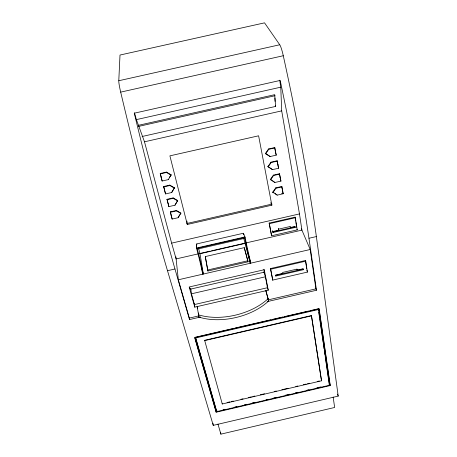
<?xml version="1.0" encoding="UTF-8"?>
<svg xmlns="http://www.w3.org/2000/svg" width="457" height="457" viewBox="0 0 457 457"><rect width="100%" height="100%" fill="white"/><g stroke="black" fill="none" stroke-linecap="round" stroke-linejoin="round"><path stroke-width="0.69" d="M118.786 80.729L120.002 55.04L264.54 22.85L279.741 44.763A15.452 2.079 79.2 0 1 283.283 55.737C296.422 115.598 307.892 175.859 316.37 236.566L338.214 396.105L213.248 425.364L167.496 270.71C150.142 211.654 134.832 152.021 120.682 92.125A15.527 1.457 75.6 0 1 118.786 80.735L279.741 44.763M196.67 244.849L196.596 248.477A25.746 1.171 77.1 0 1 202.44 272.663L202.828 274.166L202.034 269.259M248.876 256.326L250.767 263.152L250.453 261.644A25.706 0.811 77.1 0 1 245.095 237.377L243.318 233.27L196.75 243.924L196.361 244.843L196.596 248.477L245.095 237.377L245.003 236.943L196.487 248.048M169.376 177.567L171.129 174.82L166.479 172.089L160.247 173.5L162.126 181.023L168.336 179.612L171.129 174.82M174.448 187.787L171.678 192.528L165.525 193.928L163.669 186.513L169.844 185.114L174.448 187.787L171.678 192.528M177.704 200.52L174.957 205.216L168.856 206.604L167.034 199.298L173.152 197.904L177.704 200.52L174.957 205.216M179.184 215.664L178.184 217.686L172.135 219.063L170.335 211.854L176.402 210.471L180.903 213.036L178.184 217.686M179.869 214.613L180.561 213.562M268.516 148.982L265.483 153.443L265.666 153.792L270.047 156.557L276.222 155.157L274.708 147.582L268.516 148.982L268.705 149.325L265.666 153.792M267.956 166.565L270.967 162.172L277.102 160.778L278.593 168.25L272.481 169.638L267.956 166.565L272.481 169.638M268.139 166.931L271.161 162.532L277.308 161.138M270.384 179.452L273.372 175.128L279.456 173.746L280.929 181.115L274.868 182.492L270.384 179.452L271.452 180.115M270.573 179.835L273.572 175.511L279.661 174.123M272.766 192.117L275.742 187.861L281.769 186.49L283.22 193.751L277.21 195.122L272.766 192.117L273.983 192.86M272.96 192.523L275.937 188.261L281.975 186.884M227.066 402.537L229.842 401.886M231.231 401.566L233.31 401.08M240.942 399.298L243.021 398.807M248.574 397.51L251.35 396.865M252.738 396.539L254.817 396.053M260.364 394.757L264.529 393.785M274.24 391.518L276.325 391.032M281.872 389.735L288.116 388.279M295.748 386.491L297.827 386.005M303.379 384.708L306.156 384.063M307.538 383.737L309.623 383.252M317.255 381.469L319.334 380.984M204.633 340.299L222.262 403.988L321.522 380.801L311.52 315.856L311.411 315.57L204.633 340.299L204.679 340.602L311.52 315.856M216.161 412.225L194.705 337.609L319.152 308.801L330.251 385.554L216.161 412.225L216.047 411.431L217.435 411.106M222.993 409.809L225.078 409.318M234.801 407.044L236.886 406.559M244.529 404.771L246.614 404.285M252.167 402.988L254.949 402.337M266.065 399.738L268.15 399.252M273.703 397.95L276.485 397.299M285.516 395.191L289.687 394.214M295.239 392.917L298.021 392.266M307.053 390.158L309.138 389.667M316.775 387.884L320.945 386.908M328.589 385.12L329.977 384.794L330.251 385.554M233.613 328.389L195.453 337.22L216.669 411.631L329.548 385.24L318.54 309.509L318.266 308.795L309.937 310.726M217.955 424.027L220.891 434.15L334.644 407.478L333.153 397.053M264.266 272.178L190.46 289.15A6.924 0.463 77.2 0 1 189.781 287.699M191.46 293.811L265.38 276.793L267.516 287.71L194.442 304.556L191.46 293.811L190.786 288.675M296.953 269.419L297.21 270.098L303.202 268.722L303.357 269.71L275.794 276.057L275.571 275.365L303.088 269.03L303.357 269.71M272.755 280.084L307.395 272.104L305.739 261.175L305.465 260.507L270.487 268.55L272.755 280.084L270.487 268.55M194.785 307.127L268.253 290.189L264.255 269.721L189.187 286.985L194.785 307.127L194.265 303.248M200.612 317.004L189.512 319.563L189.335 318.078L199.069 315.833M267.922 299.935L315.907 288.858L316.473 290.252L267.214 301.626M235.001 328.069L271.081 319.717M272.469 319.397L282.877 316.987M284.265 316.667L308.549 311.046M195.55 337.98L318.54 309.509M134.455 112.805L136.392 119.62L144.492 141.801L171.643 243.135L299.472 213.916L281.695 110.874L280.769 87.178L279.724 80.192M269.179 223.073L295.091 217.149L295.342 217.738L297.227 229.888L271.584 235.761L269.179 223.073L271.584 235.761M269.39 223.673L295.342 217.738M272.84 231.516L278.69 230.174L278.296 228.569L278.519 229.168L290.229 226.489L290.389 227.5L295.068 226.426L295.228 227.432L273.018 232.516L272.623 230.911L273.018 232.516M198.264 248.928L244.244 238.405M272.806 231.91L294.976 226.832L295.228 227.432M198.361 253.835L176.122 258.93L171.643 243.135M199.755 253.521L210.174 251.133M211.568 250.813L244.923 243.175M246.317 242.856L301.911 230.122L299.472 213.916M199.526 253.835L245.278 243.358M205.296 256.577L244.272 247.648L248.06 261.787L207.901 271.007L205.296 256.577L207.901 271.007M167.496 270.71L174.968 268.996L189.512 319.563M316.473 290.252L308.955 238.268L316.37 236.566M207.644 270.007L247.843 260.776M202.44 272.663L202.931 272.555L203.319 274.051L199.995 253.726L198.732 248.819M243.507 237.217A10.111 0.291 77.1 0 0 243.775 238.508L250.276 263.266L249.962 261.752L250.453 261.644M189.335 318.078L178.333 279.787L310.206 249.505L315.907 288.858M270.71 269.236L305.739 261.175M163.68 186.913L169.861 185.513L174.471 188.187M167.045 199.715L173.174 198.327L177.739 200.943M170.352 212.294L176.431 210.911L180.943 213.476M281.678 193.648L283.014 193.345L283.22 193.751M186.867 223.496L272.006 204.079M187.279 224.473L271.846 205.182L258.611 135.803L169.895 155.854L187.279 224.473L186.924 221.085M138.197 125.378L274.72 94.673L275.594 106.435L142.121 136.5M138.38 126.458L275.034 95.719M144.492 141.801L281.695 110.874M160.253 173.883L166.491 172.472L171.152 175.202M268.705 149.325L274.908 147.919M120.682 92.125L283.283 55.737M136.392 119.62L280.769 87.178M275.194 193.602L277.21 195.122M272.526 180.778L274.868 182.492M266.031 153.786L269.31 155.86M243.998 234.435L243.427 233.744A10.111 0.297 77.1 0 0 243.438 234.121M275.565 151.547L275.365 151.204L276.222 155.157M277.747 164.343L277.953 164.703M278.593 168.25L277.102 160.778M269.858 156.208L270.047 156.557M280.09 177.247L280.295 177.624M270.967 162.172L271.161 162.532M280.929 181.115L279.456 173.746M282.392 189.923L282.597 190.323M273.372 175.128L273.572 175.511M275.742 187.861L275.937 188.261M270.721 202.674L271.846 205.182M301.352 228.814L310.206 249.505M296.976 229.288L297.227 229.888M290.149 226.895L290.389 227.5M307.395 272.104L306.915 270.058M337.477 394.105L338.214 396.105M329.28 384.486L329.548 385.24M321.522 380.801L311.411 315.57M263.889 271.858L265.38 276.793M267.139 286.453L268.253 290.189M275.285 105.407L275.594 106.435M268.67 300.98L265.888 290.732L268.67 300.98A50.499 29.734 -13.4 0 1 198.944 317.078L197.161 306.578L197.641 308.315M195.453 337.22L216.355 410.152M194.802 337.54L216.047 411.431M174.968 268.996C160.207 217.383 146.857 165.377 134.278 113.199L280.181 80.438C291.263 132.764 301.186 185.348 308.955 238.268M248.06 261.787L244.272 247.648M160.247 173.5L162.126 181.023M163.669 186.513L165.525 193.928M167.034 199.298L167.953 203.171M168.119 203.428L168.856 206.604M170.335 211.854L172.135 219.063M275.794 276.057L275.611 275.074L282.814 273.412L282.637 272.429L297.05 269.11L297.21 270.098M274.708 147.582L275.257 150.599M281.769 186.49L283.014 193.345M278.519 229.168L278.69 230.174M222.211 403.668L222.262 403.988M295.091 217.149L295.719 221.194M295.93 222.542L296.662 227.266M305.465 260.507L306.704 268.693M220.68 432.745L220.891 434.15M216.549 410.837L216.669 411.631M318.975 308.795L329.977 384.794M318.266 308.795L318.569 310.897M318.775 312.302L319.489 317.204M319.694 318.609L320.408 323.516M320.608 324.916L323.162 342.436M323.362 343.835L324.076 348.742M324.281 350.142L324.996 355.049M325.201 356.454L326.321 364.16M326.527 365.56L329.177 383.783M198.372 312.982L198.561 314.347M198.755 315.713L198.944 317.078M212.956 423.256L213.248 425.364M175.899 256.84L178.333 279.787M176.402 210.471L176.431 210.911M173.152 197.904L173.174 198.327M274.897 98.026L275.074 101.38M169.844 185.114L169.861 185.513M171.226 215.241L171.249 215.687M168.325 179.218L168.336 179.612M166.479 172.089L166.491 172.472M164.594 190.021L164.606 190.432M161.19 177.07L161.19 177.459M263.906 269.282A6.906 0.326 77 0 1 264.095 271.801M268.202 298.61A50.624 29.654 -13.4 0 1 198.304 314.747M196.75 243.924A10.608 0.451 77.1 0 1 196.944 244.278M243.33 233.664A10.597 0.314 77.1 0 1 243.318 233.27M197.093 248.362A25.746 1.148 77.1 0 1 202.931 272.555M249.962 261.752A25.706 0.794 77.1 0 1 244.598 237.491"/></g></svg>
